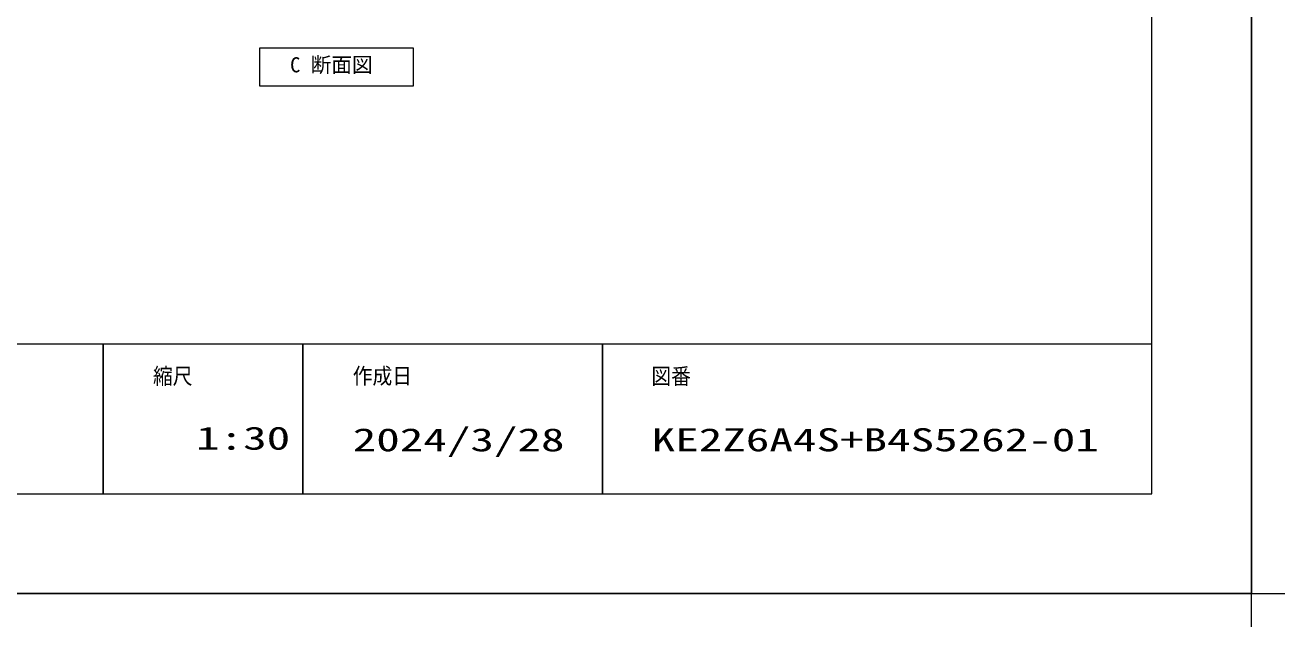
# Model space of a CAD drawing. Units: millimetres, scale not verified. Extents: x -9797 to 9797, y -4555 to 4555.
# Drawn here: x -781 to 3002, y -4555 to -2748 of the extents above; entities that cross this region are included whole.
import ezdxf
from ezdxf.enums import TextEntityAlignment as Align

# ---------------------------------------------------------------- set-up
doc = ezdxf.new("R2010")
doc.units = ezdxf.units.MM
doc.header["$LTSCALE"] = 30
for name, color, linetype, lineweight in [('0-1_0', 7, 'Continuous', 25), ('0-5_DEFPOINTS', 7, 'Continuous', 25), ('0-6_図面枠', 3, 'Continuous', 15), ('0-9_一般', 7, 'Continuous', 5)]:
    doc.layers.add(name, color=color, linetype=linetype, lineweight=lineweight)
doc.styles.add('ＭＳ ゴシック', font='')
doc.styles.get('ＭＳ ゴシック').set_extended_font_data('MS Gothic')

# ---------------------------------------------------------------- blocks, each defined once
blk = doc.blocks.new('Cdanmenzu')
at = {"layer": '0-6_図面枠'}
blk.add_lwpolyline([(0, 3455.1), (13844.8, 3455.1), (13844.8, 0), (0, 0)], close=True, dxfattribs=at)
at = {"layer": '0-6_図面枠', "style": 'ＭＳ ゴシック'}
blk.add_text('C 断面図', height=1364, dxfattribs=at).set_placement((2739.6, 841.4), align=Align.BOTTOM_LEFT)
blk = doc.blocks.new('グループ-13-1')
at = {"layer": '0-9_一般'}
for p, q in [((372249.8, -84177), (372249.8, -80193)), ((370257.8, -82185), (374241.7, -82185))]:
    blk.add_line(p, q, dxfattribs=at)

msp = doc.modelspace()

# ---------------------------------------------------------------- linework, layer by layer
at = {"layer": '0-1_0'}
for p, q in [((-547.23, -3705), (-547.23, -4155)), ((52.77, -3705), (52.77, -4155)), ((952.77, -3705), (952.77, -4155))]:
    msp.add_line(p, q, dxfattribs=at)
at = {"layer": '0-5_DEFPOINTS'}
for q in [(2902.77, 4455), (-9697.23, -4455)]:
    msp.add_line((2902.77, -4455), q, dxfattribs=at)
at = {"layer": '0-6_図面枠'}
msp.add_line((-9397.23, -3705), (2602.77, -3705), dxfattribs=at)
msp.add_lwpolyline([(-9397.23, -4155), (2602.77, -4155), (2602.77, 4155), (-9397.23, 4155)], close=True, dxfattribs=at)

# ---------------------------------------------------------------- block references
at = {"layer": '0-1_0', "xscale": 0.03333333, "yscale": 0.03333333}
msp.add_blockref('Cdanmenzu', (-76.68, -2931.1), dxfattribs=at)
at = {"layer": '0-5_DEFPOINTS', "xscale": 0.05, "yscale": 0.05}
msp.add_blockref('グループ-13-1', (-15709.72, -345.75), dxfattribs=at)

# ---------------------------------------------------------------- texts
at = {"layer": '0-6_図面枠', "style": 'ＭＳ ゴシック'}
for s, height, width, p in [('縮尺', 48.39, 0.9, (-397.23, -3840.29)), ('作成日', 48.39, 0.9, (202.77, -3839.73)), ('図番', 48.39, 0.9, (1099.74, -3840.55)), ('1:30', 69.28, 1.5, (-267.8, -4043.47)), ('2024/3/28', 69.28, 1.5, (202.77, -4048.32)), ('KE2Z6A4S+B4S5262-01', 69.28, 1.5, (1100.77, -4048.32))]:
    msp.add_text(s, height=height, dxfattribs=dict(at, width=width)).set_placement(p, align=Align.BOTTOM_LEFT)

doc.saveas('drawing.dxf')
